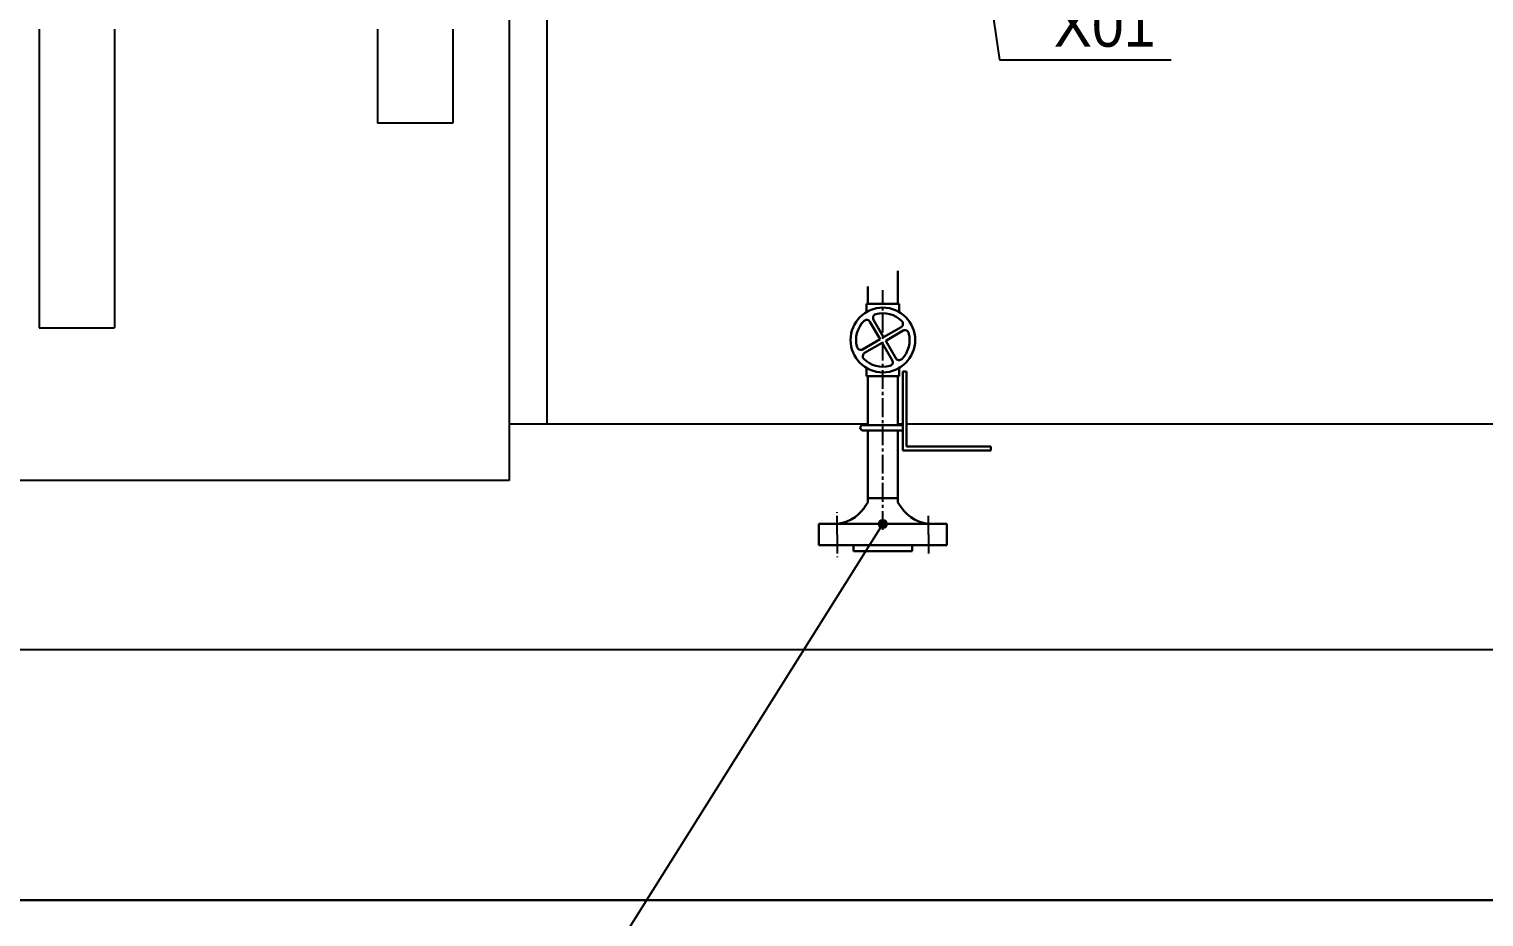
# Model space of a CAD drawing. Header units: millimetres. Extents: x 1235 to 3468, y -658 to 307.
# Drawn here: x 2871.4 to 2929.5, y -570.1 to -534.7 of the extents above; entities that cross this region are included whole.
import ezdxf
from ezdxf.enums import TextEntityAlignment as Align

# ---------------------------------------------------------------- set-up
doc = ezdxf.new("R2010")
doc.units = ezdxf.units.MM
for name, pattern in [('CENTRE', [1.125, 0.75, -0.125, 0.125, -0.125]), ('LDM', [0]), ('SOLID_THIN', [0])]:
    doc.linetypes.add(name, pattern=pattern)
doc.layers.add('11', color=3, linetype='Continuous')
doc.layers.add('4', color=7, linetype='Continuous')
for name, color, linetype, lineweight in [('AM_0', 7, 'Continuous', 30), ('AM_5', 90, 'Continuous', 20), ('可见 (ISO)', 7, 'Continuous', 25)]:
    doc.layers.add(name, color=color, linetype=linetype, lineweight=lineweight)
doc.styles.add('TDM', font='medtext', dxfattribs={"width": 0.975})

msp = doc.modelspace()

# ---------------------------------------------------------------- hatches: boundary and pattern name
at = {"layer": 'AM_5'}
h = msp.add_hatch(dxfattribs=at)
h.set_pattern_fill('ANSI31', color=5, scale=0.005)
h.set_pattern_definition([(45, (1382.10947, -797.895706), (-0.01122532015, 0.01122532015), [])])
h.paths.add_polyline_path([(2905.68, -554.447, 1), (2905.347, -554.447, 1)])

# ---------------------------------------------------------------- linework, layer by layer
at = {"layer": '11', "color": 172, "linetype": 'CENTRE'}
for p, q in [((2905.513, -554.683), (2905.513, -545.127)), ((2903.692, -554.873), (2903.692, -553.981)), ((2907.335, -554.873), (2907.335, -554.035)), ((2903.692, -554.873), (2903.692, -555.765)), ((2907.335, -554.873), (2907.335, -555.711))]:
    msp.add_line(p, q, dxfattribs=at)
at = {"layer": '11', "color": 172, "linetype": 'SOLID_THIN'}
msp.add_line((2905.513, -554.447), (2893.567, -573.442), dxfattribs=at)
at = {"layer": '4', "color": 172, "linetype": 'LDM'}
for p, q in [((2907.36, -516.708), (2910.163, -535.938)), ((2910.163, -535.938), (2911.751, -535.938)), ((2911.751, -535.938), (2917.011, -535.938))]:
    msp.add_line(p, q, dxfattribs=at)
msp.add_circle((2905.513, -554.447), 0.166, dxfattribs=at)
at = {"layer": 'AM_0'}
for p, q in [((2906.115, -544.351), (2906.115, -545.663)), ((2904.911, -544.974), (2904.911, -545.663)), ((2904.861, -545.995), (2904.861, -545.663)), ((2906.165, -545.663), (2904.861, -545.663)), ((2906.165, -545.995), (2906.165, -545.663)), ((2904.997, -546.381), (2905.401, -547.078)), ((2905.14, -546.298), (2905.543, -546.996)), ((2906.241, -546.593), (2905.543, -546.996)), ((2906.323, -546.735), (2905.626, -547.139)), ((2904.703, -547.482), (2905.401, -547.078)), ((2904.786, -547.625), (2905.483, -547.221)), ((2905.887, -547.919), (2905.483, -547.221)), ((2906.029, -547.836), (2905.626, -547.139)), ((2904.861, -548.554), (2904.861, -548.222)), ((2906.165, -548.554), (2904.861, -548.554)), ((2904.911, -548.554), (2904.911, -550.504)), ((2906.115, -548.554), (2906.115, -550.504)), ((2906.165, -548.554), (2906.165, -548.222)), ((2906.308, -550.714), (2906.308, -548.367)), ((2906.308, -548.367), (2906.46, -548.367)), ((2906.46, -551.354), (2906.46, -548.367)), ((2906.308, -550.504), (2906.308, -549.262)), ((2904.718, -550.504), (2905.549, -550.504)), ((2904.718, -550.714), (2905.549, -550.714)), ((2904.911, -550.714), (2904.911, -553.421)), ((2906.308, -550.504), (2905.477, -550.504)), ((2906.308, -550.714), (2905.477, -550.714)), ((2906.115, -550.714), (2906.115, -553.421)), ((2906.308, -550.714), (2906.308, -551.517)), ((2906.308, -551.517), (2906.308, -550.714)), ((2909.825, -551.354), (2906.46, -551.354)), ((2909.825, -551.354), (2909.825, -551.517)), ((2906.308, -551.517), (2909.825, -551.517)), ((2904.787, -553.774), (2904.911, -553.586)), ((2906.115, -553.421), (2904.911, -553.421)), ((2904.911, -553.586), (2904.911, -553.421)), ((2906.115, -553.586), (2906.115, -553.421)), ((2906.24, -553.774), (2906.115, -553.586)), ((2902.955, -554.873), (2902.955, -554.447)), ((2907.491, -554.447), (2902.955, -554.447)), ((2902.955, -554.873), (2902.955, -555.299)), ((2908.072, -554.447), (2907.491, -554.447)), ((2908.072, -554.873), (2908.072, -554.447)), ((2908.072, -554.873), (2908.072, -555.299)), ((2908.072, -555.299), (2902.955, -555.299)), ((2904.341, -555.299), (2904.341, -555.528)), ((2904.341, -555.528), (2905.513, -555.528)), ((2906.686, -555.528), (2905.513, -555.528)), ((2906.686, -555.299), (2906.686, -555.528)), ((3085.104, -569.458), (2765.104, -569.458))]:
    msp.add_line(p, q, dxfattribs=at)
msp.add_circle((2905.513, -547.109), 1.29, dxfattribs=at)
for centre, radius, start, end in [((2905.27, -546.223), 0.15, 105.38876, 210.04594), ((2905.513, -547.109), 1.068, 44.70312, 105.38876), ((2905.513, -547.109), 1.068, 134.70312, 195.38876), ((2904.867, -546.456), 0.15, 30.04594, 134.70312), ((2906.166, -546.463), 0.15, 300.04594, 44.70312), ((2905.513, -547.109), 1.068, 314.70312, 15.38876), ((2906.398, -546.865), 0.15, 15.38876, 120.04594), ((2904.628, -547.352), 0.15, 195.38876, 300.04594), ((2904.861, -547.754), 0.15, 120.04594, 224.70312), ((2905.513, -547.109), 1.068, 224.70312, 285.38876), ((2905.757, -547.994), 0.15, 285.38876, 30.04594), ((2906.159, -547.761), 0.15, 210.04594, 314.70312), ((2904.718, -550.609), 0.105, 90, 270), ((2903.536, -552.947), 1.5, 270, 326.52237), ((2907.491, -552.947), 1.5, 213.47763, 270)]:
    msp.add_arc(centre, radius, start, end, dxfattribs=at)
at = {"layer": '可见 (ISO)'}
for p, q in [((2890.604, -528.129), (2890.604, -552.708)), ((2892.104, -528.129), (2892.104, -550.458)), ((2871.854, -534.708), (2871.854, -546.624)), ((2874.854, -534.708), (2874.854, -546.624)), ((2885.354, -534.708), (2885.354, -538.458)), ((2888.354, -534.708), (2888.354, -538.458)), ((2888.354, -538.458), (2885.354, -538.458)), ((2871.854, -546.624), (2874.854, -546.624)), ((2890.604, -550.458), (2904.911, -550.458)), ((2906.115, -550.458), (2906.308, -550.458)), ((2906.46, -550.458), (3073.604, -550.458)), ((2890.604, -552.708), (2869.604, -552.708)), ((2775.104, -559.458), (3075.104, -559.458))]:
    msp.add_line(p, q, dxfattribs=at)

# ---------------------------------------------------------------- texts
at = {"layer": '4', "color": 7, "style": 'TDM', "width": 0.975}
msp.add_text('X01', height=1.75, dxfattribs=at).set_placement((2912.333, -535.938), align=Align.BOTTOM_LEFT)

doc.saveas('drawing.dxf')
